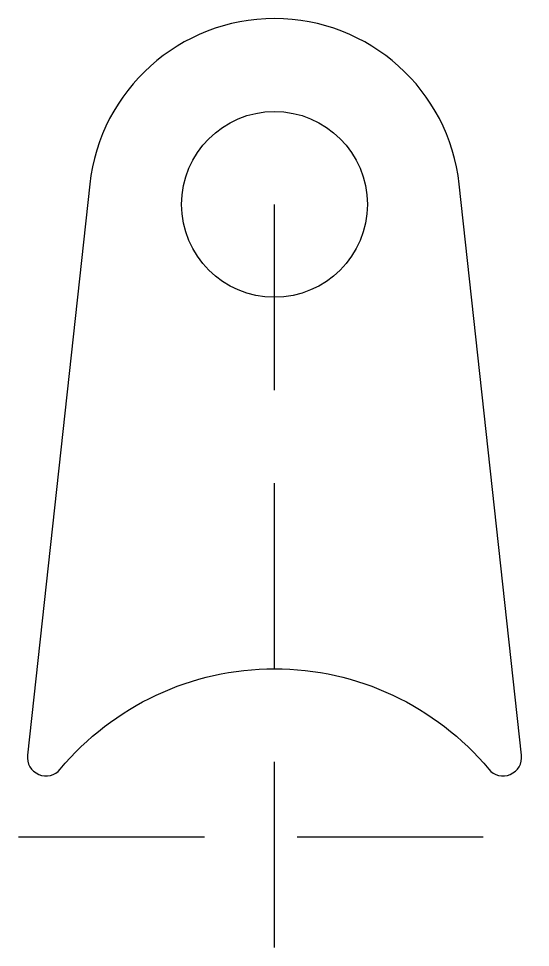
# Model space of a CAD drawing. Header units: inches. Extents: x -0.69 to 0.69, y -0.85 to 1.65.
import ezdxf

# ---------------------------------------------------------------- set-up
doc = ezdxf.new("R2010")
doc.units = ezdxf.units.IN
doc.linetypes.add('DASHED', pattern=[0.75, 0.5, -0.25])
doc.layers.get('0').update_dxf_attribs({"linetype": 'CONTINUOUS'})
doc.layers.add('1', color=7, linetype='DASHED')

msp = doc.modelspace()

# ---------------------------------------------------------------- linework, layer by layer
msp.add_lwpolyline([(0.4977, 1.2074, 0.896917), (-0.4964, 1.2074), (-0.664, -0.3296, 0.743009), (-0.5758, -0.367, -0.468751), (0.5771, -0.367, 0.743009), (0.6652, -0.3296)], format="xyb", close=True)
msp.add_circle((0.0006, 1.1532), 0.25)
at = {"layer": '1'}
for p, q in [((0.0006, -0.8468), (0.0006, 1.1532)), ((-0.688, -0.5495), (0.6892, -0.5495))]:
    msp.add_line(p, q, dxfattribs=at)

doc.saveas('drawing.dxf')
